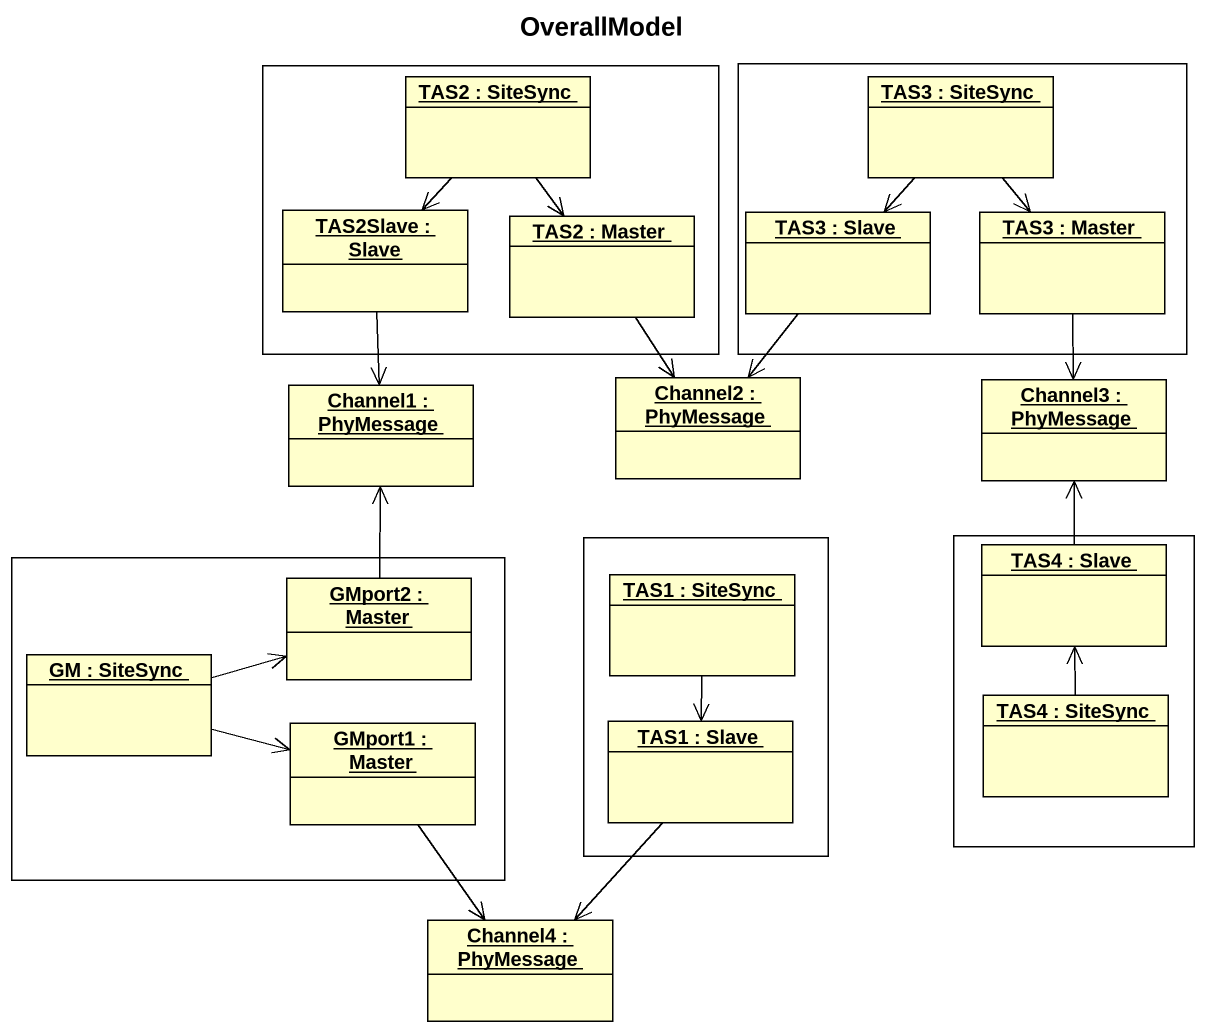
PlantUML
@startuml
title OverallModel
hide circle
hide empty members
rectangle " " as rectangle1 {
  object "TAS2 : SiteSync" as TAS2
  object "TAS2Slave : Slave" as TAS2Slave
  object "TAS2 : Master" as TAS2_2
}
rectangle " " as rectangle2 {
  object "TAS3 : SiteSync" as TAS3
  object "TAS3 : Slave" as TAS3_2
  object "TAS3 : Master" as TAS3_3
}
object "Channel1 : PhyMessage" as Channel1
object "Channel2 : PhyMessage" as Channel2
object "Channel3 : PhyMessage" as Channel3
rectangle " " as rectangle3 {
  object "GMport2 : Master" as GMport2
  object "GM : SiteSync" as GM
  object "GMport1 : Master" as GMport1
}
rectangle " " as rectangle4 {
  object "TAS1 : SiteSync" as TAS1
  object "TAS1 : Slave" as TAS1_2
}
rectangle " " as rectangle5 {
  object "TAS4 : Slave" as TAS4
  object "TAS4 : SiteSync" as TAS4_2
}
object "Channel4 : PhyMessage" as Channel4
TAS2 --> TAS2Slave
TAS2 --> TAS2_2
TAS3 --> TAS3_2
TAS3 --> TAS3_3
TAS2Slave --> Channel1
TAS2_2 --> Channel2
TAS3_2 --> Channel2
TAS3_3 --> Channel3
GMport2 -up-> Channel1
TAS1 --> TAS1_2
TAS4 -up-> Channel3
GM -right-> GMport2
GM -right-> GMport1
GMport1 --> Channel4
TAS1_2 --> Channel4
TAS4_2 -up-> TAS4
@enduml
